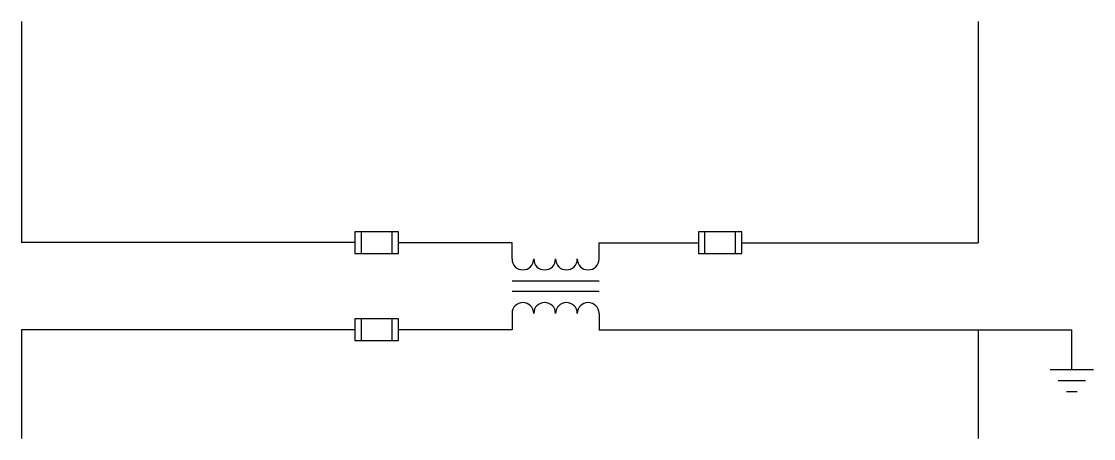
# Model space of a CAD drawing. Extents: x 0 to 6.16, y -2.4 to 0.
import ezdxf

# ---------------------------------------------------------------- set-up
doc = ezdxf.new("R2010")
doc.units = 0
doc.header["$MEASUREMENT"] = 0
doc.layers.get('0').update_dxf_attribs({"linetype": 'CONTINUOUS'})

# ---------------------------------------------------------------- blocks, each defined once
blk = doc.blocks.new('EC019')
for p, q in [((-0.1251, 0), (0.1251, 0)), ((-0.0782, -0.0625), (0.0782, -0.0625)), ((-0.0313, -0.1251), (0.0313, -0.1251))]:
    blk.add_line(p, q)
blk = doc.blocks.new('EC018')
for p, q in [((0, -0.09375), (0, 0)), ((0.5, -0.09375), (0.5, 0)), ((0, -0.21875), (0.5, -0.21875)), ((0.5, -0.28125), (0, -0.28125)), ((0, -0.40625), (0, -0.5)), ((0.5, -0.40625), (0.5, -0.5))]:
    blk.add_line(p, q)
for centre, start, end in [((0.0625, -0.09375), 180, 0), ((0.1875, -0.09375), 180, 0), ((0.3125, -0.09375), 180, 0), ((0.4375, -0.09375), 180, 0), ((0.0625, -0.40625), 0, 180), ((0.1875, -0.40625), 0, 180), ((0.3125, -0.40625), 0, 180), ((0.4375, -0.40625), 0, 180)]:
    blk.add_arc(centre, 0.0625, start, end)
blk = doc.blocks.new('EC001')
for p, q in [((0, 0.0625), (0, -0.0625)), ((0.25, 0.0625), (0, 0.0625)), ((0.0372, -0.0625), (0.0372, 0.0625)), ((0.2128, -0.0625), (0.2128, 0.0625)), ((0.25, -0.0625), (0.25, 0.0625)), ((0, -0.0625), (0.25, -0.0625))]:
    blk.add_line(p, q)

msp = doc.modelspace()

# ---------------------------------------------------------------- linework, layer by layer
for p, q in [((0, 0), (0, -1.2707)), ((5.5, 0), (5.5, -1.2707)), ((1.9174, -1.2706), (0, -1.2706)), ((2.8202, -1.2707), (2.1684, -1.2707)), ((3.319, -1.2707), (3.8921, -1.2707)), ((4.1421, -1.2707), (5.5, -1.2707)), ((1.9174, -1.7707), (0, -1.7707)), ((0, -1.7707), (0, -2.3958)), ((2.819, -1.7707), (2.1673, -1.7707)), ((3.319, -1.7707), (5.5, -1.7707)), ((5.5, -1.7707), (5.5, -2.3958)), ((5.5, -1.7707), (6.038, -1.7707)), ((6.038, -1.9999), (6.038, -1.7707))]:
    msp.add_line(p, q)

# ---------------------------------------------------------------- block references
for name, p in [('EC001', (1.9174, -1.2706)), ('EC001', (3.8921, -1.2707)), ('EC018', (2.8202, -1.2707)), ('EC001', (1.9174, -1.7707)), ('EC019', (6.038, -1.9999))]:
    msp.add_blockref(name, p)

doc.saveas('drawing.dxf')
